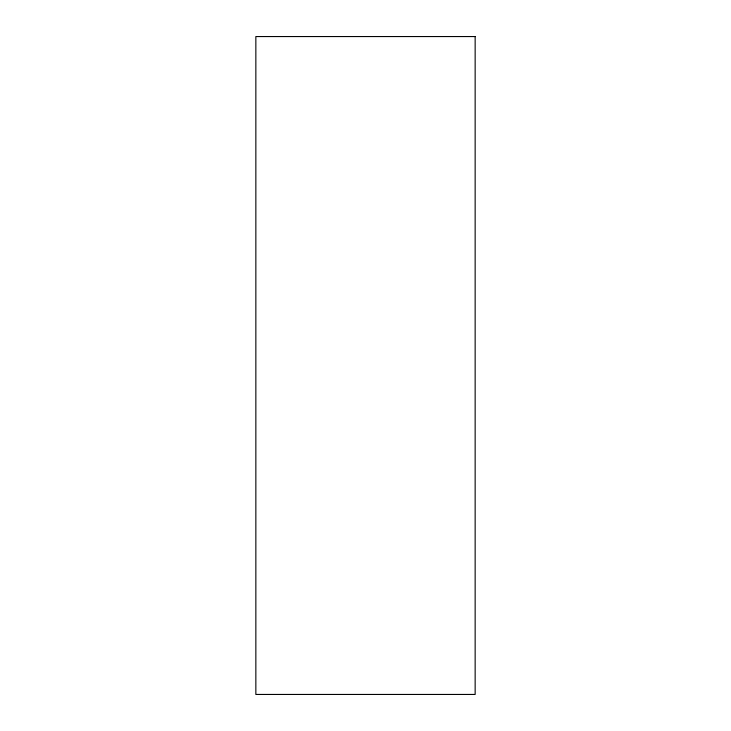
<?xml version="1.0" encoding="UTF-8"?>
<svg xmlns="http://www.w3.org/2000/svg" width="731" height="731" viewBox="0 0 731 731"><rect width="100%" height="100%" fill="white"/><g stroke="black" fill="none" stroke-linecap="round" stroke-linejoin="round"><path stroke-width="1.1" d="M475.15 36.55L255.85 36.55L255.85 694.45L475.15 694.45L475.15 36.55"/></g></svg>
